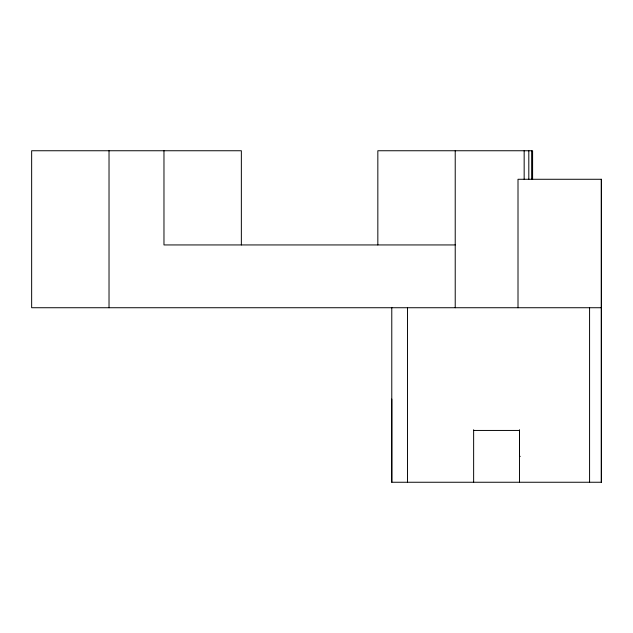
<?xml version="1.0" encoding="UTF-8"?>
<svg xmlns="http://www.w3.org/2000/svg" width="633" height="633" viewBox="0 0 633 633"><rect width="100%" height="100%" fill="white"/><g stroke="black" fill="none" stroke-linecap="round" stroke-linejoin="round"><path stroke-width="0.95" d="M163.971 150.749L163.971 244.939L455.222 244.939L455.222 307.733M241.355 244.939L241.355 150.749L31.65 150.749L31.65 307.733L601.35 307.733M377.838 244.939L377.838 150.749L532.598 150.749L532.598 179.274M518.008 307.733L518.008 179.274L601.35 179.274L601.35 482.251L391.78 482.251L391.78 307.393M407.478 482.251L407.478 307.733M455.222 244.939L455.222 150.749M519.495 456.353L519.495 429.752M601.35 482.251L601.35 179.274M473.634 430.448L519.495 430.448L519.495 482.251M519.717 456.353L520.255 456.353M589.576 307.733L589.576 482.251M531.649 150.749L531.649 179.274M528.808 150.749L528.808 179.274M524.164 150.749L524.164 179.274M473.634 429.752L473.634 482.251M391.78 399.051L391.78 482.251M109.026 150.749L109.026 307.733"/></g></svg>
